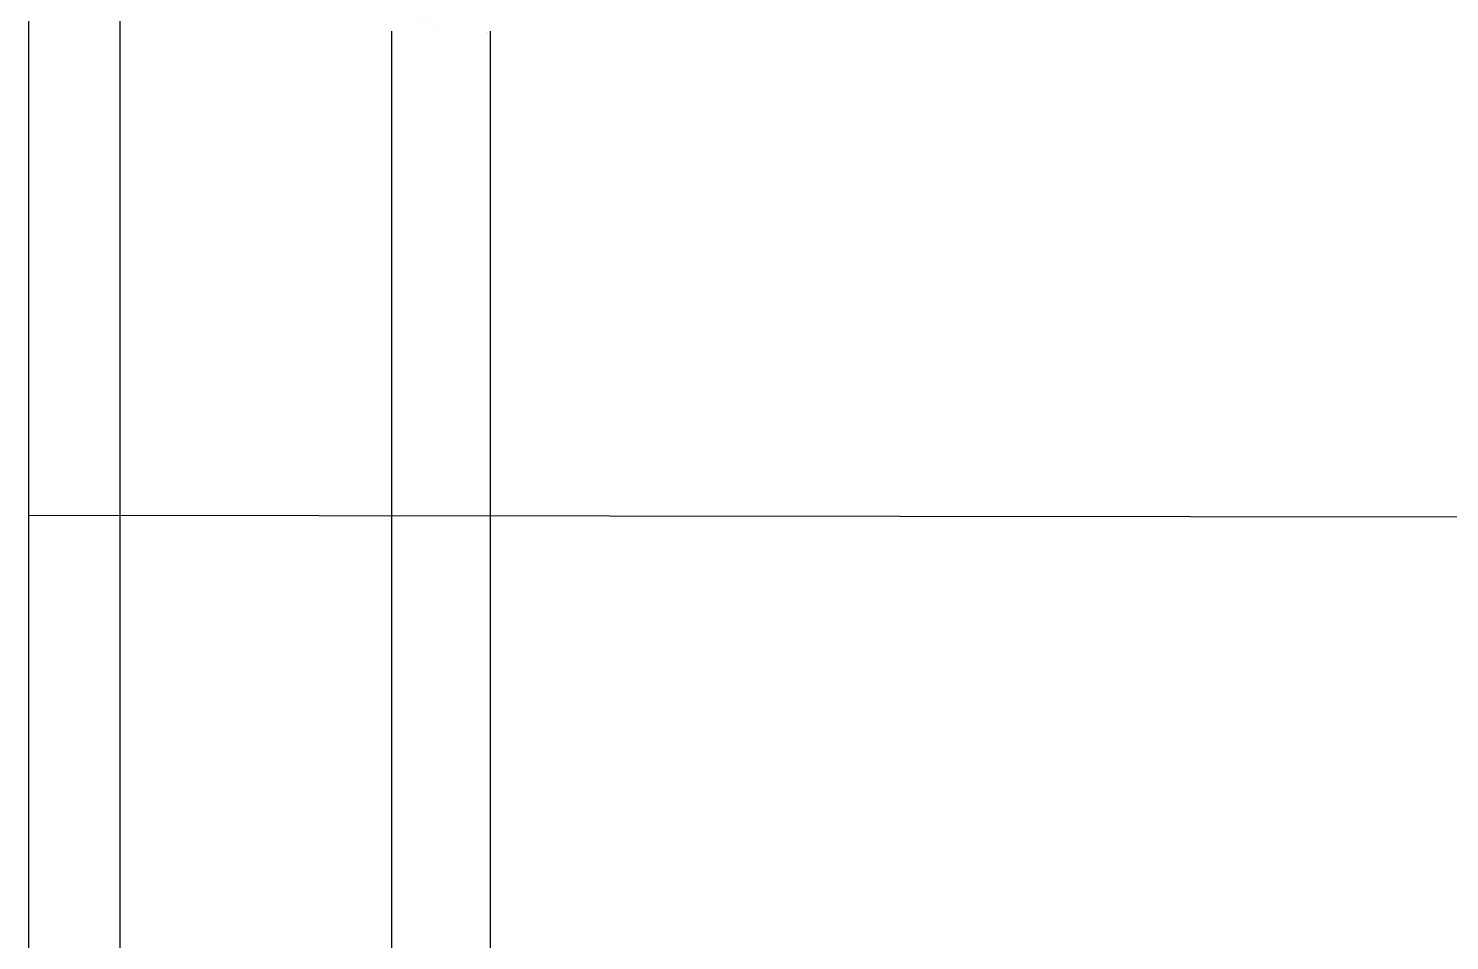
# Model space of a CAD drawing. Header units: centimetres. Extents: x -1797 to 2001, y -8788 to 1856.
# Drawn here: x -903.15 to -872.05, y -2702.31 to -2682.35 of the extents above; entities that cross this region are included whole.
import ezdxf

# ---------------------------------------------------------------- set-up
doc = ezdxf.new("R2010")
doc.units = ezdxf.units.CM
doc.header["$LTSCALE"] = 100
doc.header["$MEASUREMENT"] = 0
for name, color, linetype in [('DIM', 1, 'Continuous'), ('ID_Flooring_02', 127, 'Continuous'), ('ID_Furniture-Fixed_02', 145, 'Continuous'), ('WALL-01', 7, 'Continuous'), ('WALL-04', 1, 'Continuous')]:
    doc.layers.add(name, color=color, linetype=linetype)

# ---------------------------------------------------------------- blocks, each defined once
blk = doc.blocks.new('SHOWE')
at = {"layer": 'ID_Furniture-Fixed_02'}
for p, q in [((3642.854, -5455.737), (3642.854, -5498.647)), ((3645.02, -5498.647), (3645.02, -5455.737))]:
    blk.add_line(p, q, dxfattribs=at)
at = {"layer": 'ID_Furniture-Fixed_02', "const_width": 0.0000497}
blk.add_lwpolyline([(3642.854, -5455.737, -0.333333), (3643.937, -5455.737, 0.333333), (3645.02, -5455.737, 0.333333)], format="xyb", dxfattribs=at)

msp = doc.modelspace()

# ---------------------------------------------------------------- linework, layer by layer
at = {"layer": 'ID_Flooring_02'}
msp.add_line((-713.148, -2693.212), (-903.148, -2693.008), dxfattribs=at)
at = {"layer": 'WALL-01'}
msp.add_line((-903.148, -2513.214, 0), (-903.148, -2873.014, 0), dxfattribs=at)
at = {"layer": 'WALL-04'}
msp.add_line((-901.148, -2563.212, 0), (-901.148, -2863.046, 0), dxfattribs=at)

# ---------------------------------------------------------------- block references
at = {"layer": 'DIM'}
msp.add_blockref('SHOWE', (-4538.061, 2773.332, 0), dxfattribs=at)

doc.saveas('drawing.dxf')
